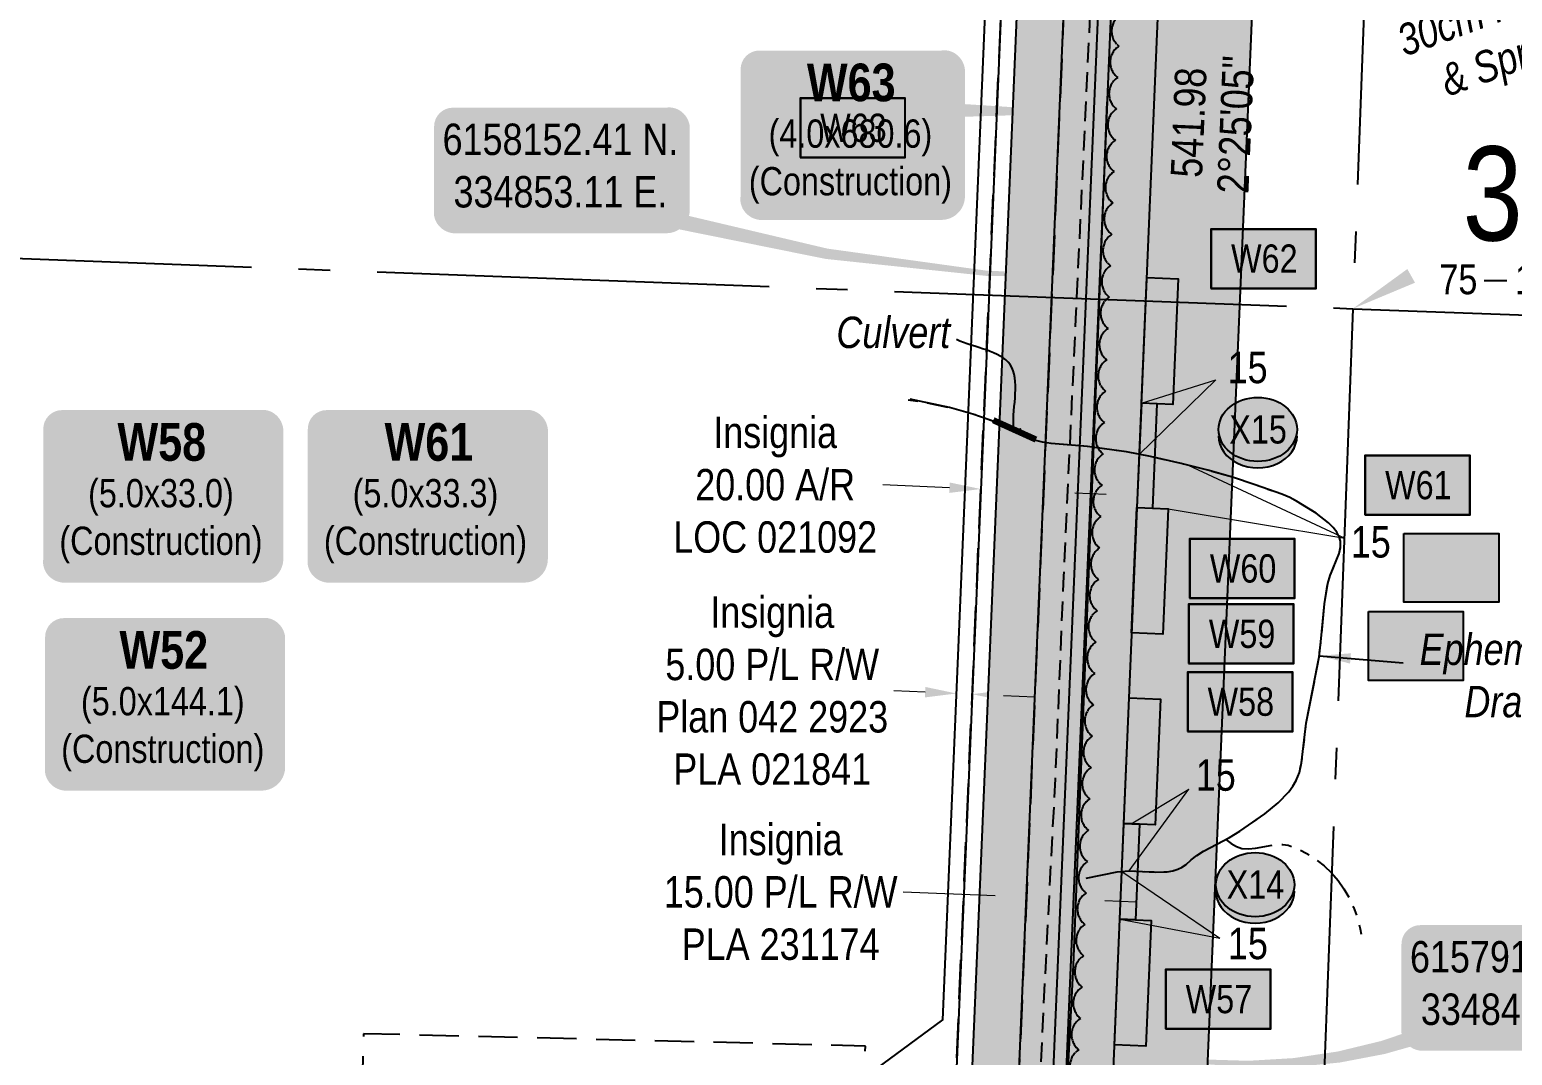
# Model space of a CAD drawing. Extents: x 333858 to 342713, y 6154085 to 6163590.
# Drawn here: x 334497.2 to 334969.7, y 6157907.3 to 6158234 of the extents above; entities that cross this region are included whole.
import ezdxf
from ezdxf.enums import TextEntityAlignment as Align

# ---------------------------------------------------------------- set-up
doc = ezdxf.new("R2010")
doc.units = 0
doc.header["$LTSCALE"] = 5
doc.header["$PDSIZE"] = 0.5
for name, pattern in [('0', [1, 1, 0]), ('foc-ACCESSROAD', [3.75, 2.5, -1.25]), ('foc-QUARTERLINE', [33, 25, -3, 2, -3]), ('foc-TOPO-ephemeral', [6.25, 3.125, -0.625, 0.625, -0.625, 0.625, -0.625]), ('UG_PIPE', [1.875, 1.25, -0.625])]:
    doc.linetypes.add(name, pattern=pattern)
doc.layers.get('Defpoints').update_dxf_attribs({"color": 9})
for name, color, linetype in [('10', 1, 'Continuous'), ('9', 3, 'Continuous'), ('AS-PIPE-UG', 44, 'UG_PIPE'), ('AS-UNDERLAY-H', 141, 'Continuous'), ('DETAIL-T', 7, 'Continuous'), ('F-AR', 190, 'foc-ACCESSROAD'), ('F-RW', 190, 'Continuous'), ('F-WS', 190, 'foc-ACCESSROAD'), ('Field_Culvert', 7, 'Continuous'), ('L-BD1', 253, 'Continuous'), ('L-QSEC', 8, 'foc-QUARTERLINE'), ('L-SECLBL', 7, 'Continuous'), ('P-BUFFER-H 30m', 51, 'Continuous'), ('P-CROSSINGS', 250, 'Continuous'), ('P-PROPOSED', 10, 'Continuous'), ('P-PROPOSED-H', 21, 'Continuous'), ('P-TEMP-BLOCKS', 250, 'Continuous'), ('P-TEMP-BLUE', 146, 'Continuous'), ('P-WORKAREA', 113, 'Continuous'), ('P-WORKAREA-H', 111, 'Continuous'), ('T-BUSH', 110, '0'), ('T-BUSH-T', 110, 'Continuous'), ('T-DRAW', 143, 'foc-TOPO-ephemeral'), ('T-WATER-T', 170, 'Continuous')]:
    doc.layers.add(name, color=color, linetype=linetype)
for name, color, linetype, lineweight in [('AS-GENERAL', 48, 'Continuous', 18), ('F-AR-T', 190, 'Continuous', 9), ('F-RW-T', 190, 'Continuous', 9), ('T-TEXT', 48, 'Continuous', 18), ('T-TIE-T', 201, 'Continuous', 18)]:
    doc.layers.add(name, color=color, linetype=linetype, lineweight=lineweight)
doc.layers.add('P-EXISTINGCUT', color=125, linetype='Continuous', plot=False)
doc.layers.add('P-TEMP-BLUE-H', color=7, linetype='Continuous', true_color=0x99e6ff)
doc.styles.add('80', font='ARIALN.TTF', dxfattribs={"height": 10})
doc.styles.add('80CG', font='ARIALN.TTF', dxfattribs={"height": 10})
doc.styles.add('80L', font='ARIALN.TTF', dxfattribs={"height": 10})
doc.styles.add('80LS', font='ARIALNI.TTF', dxfattribs={"height": 10})
doc.styles.add('BOLD', font='ARIALNB.TTF')
doc.styles.add('Crossing', font='ARIALN.TTF', dxfattribs={"height": 10})
doc.styles.add('foc-LtypeFont', font='ARIALN.TTF', dxfattribs={"height": 7.35})
doc.styles.add('SIMPLEX', font='ARIALN.TTF')
doc.linetypes.add('foc-TOPO-flowdirection-NOLINE', pattern='A,0,[">",foc-LtypeFont,S=0.3,R=0,X=0,Y=-0.945],-20,[">",foc-LtypeFont,S=0.3,R=0,X=0,Y=-0.945],0', length=20)
doc.dimstyles.new('Compass 5 000', dxfattribs={"dimscale": 5, "dimtxt": 9, "dimasz": 2, "dimexe": 0.2, "dimexo": 0.0625, "dimgap": 0.5, "dimtad": 0, "dimtih": 1, "dimtoh": 1, "dimzin": 0, "dimdsep": 46, "dimtxsty": '80CG', "dimcen": 0.1, "dimse1": 1, "dimse2": 1, "dimclrd": 256, "dimclrt": 256, "dimaunit": 1, "dimadec": 4, "dimazin": 0, "dimtfac": 0.06, "dimtofl": 0, "dimtmove": 0, "dimatfit": 1, "dimfxl": 0.2, "dimtolj": 1, "dimtzin": 0, "dimlwd": -1, "dimarcsym": 0})

# ---------------------------------------------------------------- blocks, each defined once
blk = doc.blocks.new('L-SECLBL')
at = {"layer": '9', "color": 7}
for p, q in [((-5.08, -27.83), (-12.29, -27.83)), ((20.7, -27.83), (13.5, -27.83))]:
    blk.add_line(p, q, dxfattribs=at)
at = {"layer": '10', "color": 2, "style": 'SIMPLEX'}
blk.add_attdef('SEC', text='', height=30, dxfattribs=at).set_placement((0, 0), align=Align.MIDDLE)
at = {"layer": '10', "color": 5, "style": '80L'}
blk.add_attdef('TWP', text='', height=9.5, dxfattribs=at).set_placement((-14.43, -27.37), align=Align.MIDDLE_RIGHT)
blk.add_attdef('RGE', text='', height=9.5, dxfattribs=at).set_placement((3.62, -27.37), align=Align.MIDDLE_CENTER)
blk.add_attdef('MER', text='', height=9.5, dxfattribs=at).set_placement((23.17, -27.37), align=Align.MIDDLE_LEFT)
blk = doc.blocks.new('*D462')
at = {"layer": 'Defpoints', "color": 0, "transparency": 16777216}
for p in [(334820.32, 6158086.84), (334798.81, 6158051.42), (334818.79, 6158050.57)]:
    blk.add_point(p, dxfattribs=at)
at = {"layer": 'F-AR-T', "transparency": 16777216}
for p, q in [((334790.35, 6158088.11), (334769.08, 6158089)), ((334830.31, 6158086.42), (334840.3, 6158086))]:
    blk.add_line(p, q, dxfattribs=at)
for points in [[(334790.42, 6158089.77), (334790.28, 6158086.44), (334800.34, 6158087.68)], [(334830.38, 6158088.08), (334830.24, 6158084.75), (334820.32, 6158086.84)]]:
    blk.add_solid(points, dxfattribs=at)
at = {"layer": 'F-AR-T', "transparency": 16777216, "insert": (334734.81, 6158089), "char_height": 10, "attachment_point": 5, "style": '80CG'}
blk.add_mtext('\\A1;Insignia\\P20.00 A/R\\PLOC 021092', dxfattribs=at)
blk = doc.blocks.new('*D463')
at = {"layer": 'Defpoints', "color": 0, "transparency": 16777216}
for p in [(334797.58, 6158022.34), (334790.98, 6157984.38), (334795.97, 6157984.16)]:
    blk.add_point(p, dxfattribs=at)
at = {"layer": 'F-RW-T', "transparency": 16777216}
for p, q in [((334782.6, 6158022.98), (334772.61, 6158023.4)), ((334807.57, 6158021.92), (334817.57, 6158021.5))]:
    blk.add_line(p, q, dxfattribs=at)
for points in [[(334782.67, 6158024.64), (334782.53, 6158021.31), (334792.59, 6158022.56)], [(334807.64, 6158023.59), (334807.5, 6158020.26), (334797.58, 6158022.34)]]:
    blk.add_solid(points, dxfattribs=at)
at = {"layer": 'F-RW-T', "transparency": 16777216, "insert": (334733.87, 6158023.4), "char_height": 10, "attachment_point": 5, "style": '80CG'}
blk.add_mtext('\\A1;Insignia\\P5.00 P/L R/W\\PPlan 042 2923\\PPLA 021841', dxfattribs=at)
blk = doc.blocks.new('*D491')
at = {"layer": 'Defpoints', "color": 0, "transparency": 16777216}
for p in [(334842.56, 6158258.07), (334825.85, 6158217.83), (334840.84, 6158217.2)]:
    blk.add_point(p, dxfattribs=at)
at = {"layer": 'F-RW-T', "transparency": 16777216}
for p, q in [((334817.59, 6158259.12), (334792.15, 6158260.2)), ((334852.55, 6158257.65), (334862.55, 6158257.22))]:
    blk.add_line(p, q, dxfattribs=at)
for points in [[(334817.66, 6158260.79), (334817.52, 6158257.46), (334827.58, 6158258.7)], [(334852.63, 6158259.31), (334852.48, 6158255.98), (334842.56, 6158258.07)]]:
    blk.add_solid(points, dxfattribs=at)
at = {"layer": 'F-RW-T', "transparency": 16777216, "insert": (334753.07, 6158260.2), "char_height": 10, "attachment_point": 5, "style": '80CG'}
blk.add_mtext('\\A1;Insignia\\P15.00 P/L R/W\\PPLA 231174', dxfattribs=at)
blk = doc.blocks.new('Temp_Area5')
at = {"true_color": 0x99e6ff}
h = blk.add_hatch(color=141, dxfattribs=at)
h.dxf.hatch_style = 1
h.paths.add_polyline_path([(-16.83, -9.44), (16.33, -9.44), (16.33, 9.05), (-16.83, 9.05)])
at = {"color": 250}
for points in [[(-17.03, -9.64), (16.53, -9.64), (16.53, 9.25), (-17.03, 9.25)], [(-16.93, -9.54), (16.43, -9.54), (16.43, 9.15), (-16.93, 9.15)]]:
    blk.add_lwpolyline(points, close=True, dxfattribs=at)
at = {"color": 250, "style": '80L'}
blk.add_attdef('TEMPORARY', text='', height=9, dxfattribs=at).set_placement((0, -0.15), align=Align.MIDDLE_CENTER)
blk = doc.blocks.new('*U494')
at = {"true_color": 0x99e6ff}
h = blk.add_hatch(color=141, dxfattribs=at)
edge = h.paths.add_edge_path()
edge.add_line((-31.5, -34.95), (31.5, -34.95))
edge.add_arc((31.5, -28.95), 6, 270, 360)
edge.add_line((37.5, -28.95), (37.5, 12.5))
edge.add_arc((31.5, 12.5), 6, 0, 90)
edge.add_line((31.5, 18.5), (-31.5, 18.5))
edge.add_arc((-31.5, 12.5), 6, 90, 180)
edge.add_line((-37.5, 12.5), (-37.5, -28.95))
edge.add_arc((-31.5, -28.95), 6, 180, 270)
at = {"color": 250, "flags": 128}
blk.add_lwpolyline([(-31.5, -34.95, 3, 3, 0), (31.5, -34.95, 3, 3, 0.414214), (37.5, -28.95, 3, 3, 0), (37.5, 12.5, 3, 0, 0.414214), (31.5, 18.5, 0, 0, 0), (-31.5, 18.5, 0, 0, 0.414214), (-37.5, 12.5, 0, 0, 0), (-37.5, -28.95, 0, 3, 0.414214)], format="xyseb", close=True, dxfattribs=at)
at = {"flags": 128}
blk.add_lwpolyline([(-24.24, -18.7, 0, 7.5, 0), (0, 0, 0, 0, 0)], format="xyseb", dxfattribs=at)
at = {"color": 250}
for tag, p, height, style in [('TEMP_AREA_W1_001', (-9.21, 2.24), 12, 'BOLD'), ('ENTER_TEXT_001', (-30.66, -12.47), 9, '80')]:
    blk.add_attdef(tag, p, '', height=height, dxfattribs=dict(at, style=style))
blk = doc.blocks.new('*U506')
h = blk.add_hatch(color=111)
edge = h.paths.add_edge_path()
edge.add_line((-29, -33.96), (29, -33.96))
edge.add_arc((29, -27.96), 6, 270, 360)
edge.add_line((35, -27.96), (35, 12.5))
edge.add_arc((29, 12.5), 6, 0, 90)
edge.add_line((29, 18.5), (-29, 18.5))
edge.add_arc((-29, 12.5), 6, 90, 180)
edge.add_line((-35, 12.5), (-35, -27.96))
edge.add_arc((-29, -27.96), 6, 180, 270)
at = {"color": 250, "flags": 128}
blk.add_lwpolyline([(-29, -33.96, 3, 3, 0), (29, -33.96, 3, 3, 0.414214), (35, -27.96, 3, 3, 0), (35, 12.5, 3, 0, 0.414214), (29, 18.5, 0, 0, 0), (-29, 18.5, 0, 0, 0.414214), (-35, 12.5, 0, 0, 0), (-35, -27.96, 0, 3, 0.414214)], format="xyseb", close=True, dxfattribs=at)
at = {"flags": 128}
blk.add_lwpolyline([(78.73, -1.28, 0, 7.5, 0), (0, 0, 0, 0, 0)], format="xyseb", dxfattribs=at)
at = {"color": 250}
for tag, p, height, style in [('TEMP_AREA_W1_001', (-9.21, 2.24), 12, 'BOLD'), ('ENTER_TEXT_001', (-30.66, -12.47), 9, '80')]:
    blk.add_attdef(tag, p, '', height=height, dxfattribs=dict(at, style=style))
blk = doc.blocks.new('*D539')
at = {"layer": 'Defpoints', "color": 0, "transparency": 16777216}
for p in [(334814.97, 6157960.18), (334829.95, 6157959.55), (334829.85, 6157957.02)]:
    blk.add_point(p, dxfattribs=at)
at = {"layer": 'F-RW-T', "transparency": 16777216}
for p, q in [((334804.87, 6157958.08), (334775.65, 6157959.31)), ((334839.84, 6157956.6), (334849.83, 6157956.18))]:
    blk.add_line(p, q, dxfattribs=at)
for points in [[(334804.94, 6157959.74), (334804.8, 6157956.41), (334814.86, 6157957.65)], [(334839.91, 6157958.26), (334839.77, 6157954.93), (334829.85, 6157957.02)]]:
    blk.add_solid(points, dxfattribs=at)
at = {"layer": 'F-RW-T', "transparency": 16777216, "insert": (334736.56, 6157959.31), "char_height": 10, "attachment_point": 5, "style": '80CG'}
blk.add_mtext('\\A1;Insignia\\P15.00 P/L R/W\\PPLA 231174', dxfattribs=at)
blk = doc.blocks.new('xing2')
h = blk.add_hatch(color=50)
h.dxf.hatch_style = 1
edge = h.paths.add_edge_path()
edge.add_ellipse((0, 0), major_axis=(-12.5, 0), ratio=0.816297, start_angle=0, end_angle=360)
h = blk.add_hatch(color=250)
h.dxf.hatch_style = 1
edge = h.paths.add_edge_path()
edge.add_ellipse((0, -2.05), major_axis=(-12.5, 0), ratio=0.816297, start_angle=0, end_angle=180)
edge.add_line((12.5, -2.05), (12.5, 0))
edge.add_ellipse((0, 0), major_axis=(-12.5, 0), ratio=0.816297, start_angle=0, end_angle=180, ccw=False)
edge.add_line((-12.5, 0), (-12.5, -2.05))
at = {"color": 250}
blk.add_ellipse((0, 0), major_axis=(-12.5, 0), ratio=0.816297, dxfattribs=at)
blk.add_ellipse((0, -2.05), major_axis=(-12.5, 0), ratio=0.816297, start_param=0, end_param=3.141593, dxfattribs=at)
at = {"color": 250, "style": 'Crossing'}
blk.add_attdef('CROSSING', text='', height=9, dxfattribs=at).set_placement((0.09, 0.02), align=Align.MIDDLE_CENTER)
at = {"color": 250, "style": 'Crossing', "flags": 1}
for tag, p in [('OWNER', (0.09, -12.49)), ('DESCRIPTION', (0.09, -25.77)), ('LOCATION', (0.09, -39.3)), ('DWG_REF', (0.09, -52.84))]:
    blk.add_attdef(tag, text='', height=9, dxfattribs=at).set_placement(p, align=Align.MIDDLE_CENTER)
blk = doc.blocks.new('*U664')
h = blk.add_hatch(color=254)
edge = h.paths.add_edge_path()
edge.add_line((-34, -20), (34, -20))
edge.add_arc((34, -14), 6, 270, 360)
edge.add_line((40, -14), (40, 12.5))
edge.add_arc((34, 12.5), 6, 0, 90)
edge.add_line((34, 18.5), (-34, 18.5))
edge.add_arc((-34, 12.5), 6, 90, 180)
edge.add_line((-40, 12.5), (-40, -14))
edge.add_arc((-34, -14), 6, 180, 270)
at = {"color": 1, "flags": 128}
blk.add_lwpolyline([(-34, -20, 3, 3, 0), (34, -20, 3, 3, 0.414214), (40, -14, 3, 3, 0), (40, 12.5, 3, 0, 0.414214), (34, 18.5, 0, 0, 0), (-34, 18.5, 0, 0, 0.414214), (-40, 12.5, 0, 0, 0), (-40, -14, 0, 3, 0.414214)], format="xyseb", close=True, dxfattribs=at)
blk.add_lwpolyline([(-27.2, -12.12, 0, 10, 0), (0, 0, 5, 5, 0)], format="xyseb", dxfattribs=at)
at = {"color": 1, "style": '80'}
blk.add_attdef('ENTER_TEXT_001', (-35.99, -5), '', height=10, dxfattribs=at)

msp = doc.modelspace()

# ---------------------------------------------------------------- hatches: boundary and pattern name
at = {"layer": 'AS-UNDERLAY-H'}
h = msp.add_hatch(color=256, dxfattribs=at)
h.dxf.hatch_style = 1
h.paths.add_polyline_path([(334935.18, 6158073.553), (334965.416, 6158073.553), (334965.416, 6158051.629), (334935.18, 6158051.629)])
h = msp.add_hatch(color=256, dxfattribs=at)
h.dxf.hatch_style = 1
h.paths.add_polyline_path([(334923.842, 6158048.625), (334954.079, 6158048.625), (334954.079, 6158026.701), (334923.842, 6158026.701)])
at = {"layer": 'P-BUFFER-H 30m'}
h = msp.add_hatch(color=256, dxfattribs=at)
h.dxf.hatch_style = 1
edge = h.paths.add_edge_path()
edge.add_line((336291.873, 6156152.182), (336306.68, 6156157.701))
edge.add_line((336306.68, 6156157.701), (336312.94, 6156154.84))
edge.add_line((336312.94, 6156154.84), (336246.035, 6156006.766))
edge.add_arc((336273.369, 6155994.416), 29.994, 155.685, 245.685)
edge.add_line((336261.018, 6155967.083), (336288.352, 6155954.733))
edge.add_arc((336300.702, 6155982.066), 29.994, 245.685, 335.685)
edge.add_line((336328.036, 6155969.716), (336413.465, 6156158.79))
edge.add_arc((336386.132, 6156171.14), 29.994, 335.685, 425.6898)
edge.add_line((336398.48, 6156198.474), (336345.071, 6156222.601))
edge.add_line((336345.071, 6156222.601), (336320.894, 6156233.648))
edge.add_arc((336308.428, 6156206.367), 29.994, 65.4422, 110.4422)
edge.add_line((336297.953, 6156234.472), (336283.147, 6156228.954))
edge.add_line((336283.147, 6156228.954), (336214.406, 6156260.367))
edge.add_line((336214.406, 6156260.367), (335872.986, 6156443.947))
edge.add_line((335872.986, 6156443.947), (335776.973, 6156503.67))
edge.add_line((335776.973, 6156503.67), (335780.014, 6156582.024))
edge.add_arc((335750.042, 6156583.187), 29.994, 357.77797, 447.77523)
edge.add_line((335751.206, 6156613.158), (335235.017, 6156633.212))
edge.add_line((335235.017, 6156633.212), (334978.169, 6156712.11))
edge.add_line((334978.169, 6156712.11), (334981.407, 6157411.067))
edge.add_arc((334951.413, 6157411.206), 29.994, 359.73464, 426.86087)
edge.add_line((334963.199, 6157438.787), (334837.024, 6157492.708))
edge.add_line((334837.024, 6157492.708), (334842.768, 6157615.147))
edge.add_arc((334812.807, 6157616.553), 29.994, 357.31424, 357.50229)
edge.add_line((334842.772, 6157615.246), (334849.787, 6157776.056))
edge.add_line((334849.787, 6157776.056), (334861.509, 6157786.8))
edge.add_arc((334841.243, 6157808.912), 29.994, 312.5064, 357.5064)
edge.add_line((334871.208, 6157807.607), (334872.43, 6157835.67))
edge.add_arc((334842.465, 6157836.975), 29.994, 357.5064, 363.03)
edge.add_line((334872.417, 6157838.561), (334871.004, 6157865.26))
edge.add_line((334871.004, 6157865.26), (334892.497, 6158374.126))
edge.add_line((334892.497, 6158374.126), (334966.567, 6158368.178))
edge.add_line((334966.567, 6158368.178), (334995.163, 6158353.524))
edge.add_arc((335008.841, 6158380.218), 29.994, 242.86835, 332.86835)
edge.add_line((335035.535, 6158366.54), (335070.643, 6158435.053))
edge.add_arc((335043.949, 6158448.732), 29.994, 332.86835, 422.86835)
edge.add_line((335057.628, 6158475.425), (334967.552, 6158521.582))
edge.add_line((334967.552, 6158521.582), (334960.608, 6158597.583))
edge.add_arc((334930.738, 6158594.854), 29.994, 5.2202, 27.20658)
edge.add_line((334957.414, 6158608.568), (334918.783, 6158683.715))
edge.add_arc((334892.107, 6158670.001), 29.994, 27.20658, 40.9694)
edge.add_line((334914.755, 6158689.667), (334637.352, 6159009.127))
edge.add_line((334637.352, 6159009.127), (334579.079, 6159083.75))
edge.add_line((334579.079, 6159083.75), (334522.094, 6159160.439))
edge.add_line((334522.094, 6159160.439), (334509.043, 6159563.312))
edge.add_arc((334479.065, 6159562.341), 29.994, 1.85535, 14.52271)
edge.add_line((334508.101, 6159569.862), (334488.344, 6159646.132))
edge.add_arc((334459.308, 6159638.61), 29.994, 14.52271, 38.40527)
edge.add_line((334482.813, 6159657.243), (334389.867, 6159774.489))
edge.add_line((334389.867, 6159774.489), (334394.935, 6159818.349))
edge.add_arc((334365.139, 6159821.791), 29.994, 353.4089, 398.40799)
edge.add_line((334388.643, 6159840.426), (334335.707, 6159907.195))
edge.add_arc((334312.203, 6159888.561), 29.994, 38.40799, 128.40799)
edge.add_line((334293.569, 6159912.065), (334281.817, 6159902.748))
edge.add_arc((334300.452, 6159879.244), 29.994, 128.40799, 218.40799)
edge.add_line((334276.948, 6159860.61), (334318.307, 6159808.443))
edge.add_line((334318.307, 6159808.443), (334313.239, 6159764.585))
edge.add_arc((334343.035, 6159761.142), 29.994, 173.4089, 218.40527)
edge.add_line((334319.53, 6159742.509), (334418.141, 6159618.117))
edge.add_line((334418.141, 6159618.117), (334434.259, 6159555.893))
edge.add_line((334434.259, 6159555.893), (334447.604, 6159143.939))
edge.add_arc((334477.582, 6159144.91), 29.994, 181.85535, 216.61423)
edge.add_line((334453.507, 6159127.021), (334519.212, 6159038.595))
edge.add_arc((334543.287, 6159056.484), 29.994, 216.61423, 217.9861)
edge.add_line((334519.647, 6159038.023), (334578.972, 6158962.053))
edge.add_arc((334602.612, 6158980.513), 29.994, 217.9861, 220.96708)
edge.add_line((334579.964, 6158960.848), (334854.609, 6158644.539))
edge.add_line((334854.609, 6158644.539), (334886.729, 6158582.057))
edge.add_line((334886.729, 6158582.057), (334894.441, 6158497.653))
edge.add_arc((334924.31, 6158500.382), 29.994, 185.2202, 213.93434)
edge.add_line((334899.425, 6158483.638), (334906.814, 6158472.655))
edge.add_arc((334931.7, 6158489.399), 29.994, 213.93434, 242.86835)
edge.add_line((334918.021, 6158462.706), (334953.667, 6158444.44))
edge.add_line((334953.667, 6158444.44), (334851.919, 6158452.611))
edge.add_arc((334849.518, 6158422.713), 29.994, 85.40904, 177.5814)
edge.add_line((334819.55, 6158423.979), (334795.995, 6157866.286))
edge.add_arc((334825.962, 6157865.02), 29.994, 177.5814, 183.03)
edge.add_line((334796.01, 6157863.435), (334797.422, 6157836.764))
edge.add_line((334797.422, 6157836.764), (334796.797, 6157822.424))
edge.add_line((334796.797, 6157822.424), (334790.302, 6157816.471))
edge.add_arc((334810.568, 6157794.359), 29.994, 132.5064, 177.49817)
edge.add_line((334780.602, 6157795.669), (334772.855, 6157618.363))
edge.add_line((334772.855, 6157618.363), (334766.517, 6157483.238))
edge.add_arc((334796.478, 6157481.833), 29.994, 177.31424, 212.07805)
edge.add_line((334771.063, 6157465.903), (334784.149, 6157445.025))
edge.add_arc((334809.564, 6157460.954), 29.994, 212.07805, 246.84186)
edge.add_line((334797.768, 6157433.377), (334832.647, 6157418.458))
edge.add_line((334832.647, 6157418.458), (334906.309, 6157386.987))
edge.add_line((334906.309, 6157386.987), (334903.03, 6156679.051))
edge.add_arc((334933.024, 6156678.912), 29.994, 179.73464, 252.92405)
edge.add_line((334924.217, 6156650.24), (335218.603, 6156559.81))
edge.add_arc((335227.411, 6156588.482), 29.994, 252.92405, 267.77523)
edge.add_line((335226.246, 6156558.511), (335703.34, 6156539.976))
edge.add_line((335703.34, 6156539.976), (335701.031, 6156480.444))
edge.add_arc((335731.002, 6156479.281), 29.994, 177.77797, 238.11546)
edge.add_line((335715.159, 6156453.813), (335834.548, 6156379.545))
edge.add_arc((335850.391, 6156405.013), 29.994, 238.11546, 241.73337)
edge.add_line((335836.187, 6156378.596), (336180.178, 6156193.634))
edge.add_arc((336194.383, 6156220.051), 29.994, 241.73337, 245.44053)
edge.add_line((336181.916, 6156192.77), (336250.709, 6156161.333))
edge.add_line((336250.709, 6156161.333), (336268.931, 6156153.006))
edge.add_arc((336281.397, 6156180.287), 29.994, 245.44053, 290.4422)
at = {"layer": 'P-PROPOSED-H'}
h = msp.add_hatch(color=256, dxfattribs=at)
h.dxf.hatch_style = 1
h.paths.add_polyline_path([(336281.397, 6156180.287), (336307.845, 6156190.145), (336326.46, 6156181.639), (336352.622, 6156169.821), (336273.369, 6155994.416), (336300.702, 6155982.066), (336386.132, 6156171.14), (336332.664, 6156195.293), (336308.428, 6156206.367), (336281.981, 6156196.509), (336201.056, 6156233.49), (335857.948, 6156417.978), (335746.326, 6156487.411), (335750.042, 6156583.187), (335229.946, 6156603.392), (334948.073, 6156689.978), (334951.413, 6157411.206), (334816.374, 6157468.914), (334806.612, 6157484.49), (334812.807, 6157616.553), (334820.363, 6157789.774), (334841.243, 6157808.912), (334842.465, 6157836.975), (334840.976, 6157865.1), (334863.844, 6158406.517), (334974.925, 6158397.597), (335008.841, 6158380.218), (335043.949, 6158448.732), (334941.983, 6158500.982), (334938.896, 6158505.569), (334930.738, 6158594.854), (334892.107, 6158670.001), (334614.192, 6158990.051), (334555.218, 6159065.573), (334492.419, 6159150.085), (334479.065, 6159562.341), (334459.308, 6159638.61), (334358.646, 6159765.591), (334365.139, 6159821.791), (334312.203, 6159888.561), (334300.452, 6159879.244), (334349.528, 6159817.342), (334343.035, 6159761.142), (334445.586, 6159631.779), (334464.13, 6159560.192), (334477.582, 6159144.91), (334543.287, 6159056.484), (334602.612, 6158980.513), (334879.63, 6158661.471), (334916.069, 6158590.589), (334924.31, 6158500.382), (334931.7, 6158489.399), (335023.763, 6158442.224), (335002.334, 6158400.404), (334979.105, 6158412.307), (334849.518, 6158422.713), (334825.962, 6157865.02), (334827.45, 6157836.905), (334826.222, 6157808.707), (334810.568, 6157794.359), (334802.819, 6157617.006), (334796.478, 6157481.833), (334809.564, 6157460.954), (334844.443, 6157446.035), (334936.395, 6157406.75), (334933.024, 6156678.912), (335227.411, 6156588.482), (335734.475, 6156568.783), (335731.002, 6156479.281), (335850.391, 6156405.013), (336194.383, 6156220.051), (336263.176, 6156188.614)])
at = {"layer": 'P-TEMP-BLUE-H'}
h = msp.add_hatch(color=256, dxfattribs=at)
h.dxf.hatch_style = 1
h.paths.add_polyline_path([(334851.534, 6158115.061), (334853.221, 6158155.018), (334863.211, 6158154.596), (334861.523, 6158114.639)])
h = msp.add_hatch(color=256, dxfattribs=at)
h.dxf.hatch_style = 1
h.paths.add_polyline_path([(334856.528, 6158114.85), (334851.534, 6158115.061), (334850.089, 6158081.799), (334855.123, 6158081.587)])
h = msp.add_hatch(color=256, dxfattribs=at)
h.dxf.hatch_style = 1
h.paths.add_polyline_path([(334848.401, 6158041.843), (334850.089, 6158081.799), (334860.078, 6158081.377), (334858.39, 6158041.421)])
h = msp.add_hatch(color=256, dxfattribs=at)
h.dxf.hatch_style = 1
h.paths.add_polyline_path([(334845.879, 6157981.173), (334847.566, 6158021.129), (334857.555, 6158020.707), (334855.868, 6157980.751)])
h = msp.add_hatch(color=256, dxfattribs=at)
h.dxf.hatch_style = 1
h.paths.add_polyline_path([(334845.879, 6157981.173), (334850.873, 6157980.962), (334849.583, 6157950.414), (334844.588, 6157950.625)])
h = msp.add_hatch(color=256, dxfattribs=at)
h.dxf.hatch_style = 1
h.paths.add_polyline_path([(334842.901, 6157910.668), (334844.588, 6157950.625), (334854.577, 6157950.203), (334852.89, 6157910.246)])
at = {"layer": 'P-WORKAREA-H'}
h = msp.add_hatch(color=256, dxfattribs=at)
h.dxf.hatch_style = 1
h.paths.add_polyline_path([(334953.068, 6158414.398), (334849.518, 6158422.713), (334825.962, 6157865.02), (334826.54, 6157854.097), (334822.53, 6157854.196), (334821.958, 6157864.999), (334845.697, 6158427.032), (334955.043, 6158418.251)])

# ---------------------------------------------------------------- linework, layer by layer
at = {"layer": 'AS-GENERAL', "const_width": 2, "flags": 128}
msp.add_lwpolyline([(334804.308, 6158109.602), (334817.922, 6158103.433)], dxfattribs=at)
at = {"layer": 'AS-PIPE-UG', "flags": 128}
msp.add_lwpolyline([(334870.352, 6158427.056), (334862.011, 6158427.58), (334856.529, 6158427.992), (334850.117, 6158428.54), (334845.165, 6158428.525), (334842.782, 6158425.8), (334842.718, 6158418.823), (334842.432, 6158409.027), (334841.184, 6158368.578), (334838.633, 6158312.791), (334834.738, 6158231.108), (334830.648, 6158144.079), (334826.695, 6158059.951), (334824.027, 6157995.352), (334820.902, 6157935.238), (334818.257, 6157879.087), (334818.058, 6157871.553), (334816.826, 6157866.566), (334813.552, 6157865.699), (334810.016, 6157865.917), (334792.817, 6157866.127)], dxfattribs=at)
at = {"layer": 'AS-UNDERLAY-H'}
for points in [[(334935.18, 6158073.553), (334965.416, 6158073.553), (334965.416, 6158051.629), (334935.18, 6158051.629)], [(334923.842, 6158048.625), (334954.079, 6158048.625), (334954.079, 6158026.701), (334923.842, 6158026.701)]]:
    msp.add_lwpolyline(points, close=True, dxfattribs=at)
at = {"layer": 'DETAIL-T', "flags": 128}
for points in [[(334853.221, 6158155.018, 0, 5, -0.07062), (334701.132, 6158173.567, 0, 0, 0)], [(334842.901, 6157910.668, 0, 5, 0.1569303), (334942.307, 6157914.09, 0, 0, 0)]]:
    msp.add_lwpolyline(points, format="xyseb", dxfattribs=at)
at = {"layer": 'F-AR', "flags": 128}
msp.add_lwpolyline([(334762.287, 6157860.677), (334790.725, 6157859.978), (334816.09, 6158460.503), (334897.865, 6158453.936), (334944.288, 6158430.148), (334835.191, 6158438.909), (334809.874, 6157839.505), (334761.773, 6157840.688)], close=True, dxfattribs=at)
at = {"layer": 'F-RW'}
msp.add_lwpolyline([(334826.277, 6158519.395), (334826.1, 6158459.699), (334816.09, 6158460.503), (334792.553, 6157903.268), (334704.468, 6157838.284), (334695.565, 6157850.353), (334788.2, 6157918.66), (334811.107, 6158460.997), (334811.272, 6158516.937)], close=True, dxfattribs=at)
at = {"layer": 'F-RW', "flags": 128}
msp.add_lwpolyline([(334979.064, 6158465.129), (334953.068, 6158414.398), (334849.518, 6158422.713), (334825.962, 6157865.02), (334827.45, 6157836.905), (334826.222, 6157808.707), (334801.235, 6157809.32), (334681.724, 6157812.251), (334682.092, 6157827.243), (334801.602, 6157824.313), (334811.88, 6157824.06), (334812.436, 6157836.835), (334810.948, 6157864.94), (334835.191, 6158438.909), (334944.288, 6158430.148), (334965.717, 6158471.968)], dxfattribs=at)
at = {"layer": 'F-WS', "flags": 128}
msp.add_lwpolyline([(334787.546, 6157840.054), (334761.773, 6157840.688), (334763.56, 6157910.27), (334603.64, 6157914.19), (334599.84, 6157759.27), (334783.84, 6157754.75)], close=True, dxfattribs=at)
at = {"layer": 'Field_Culvert'}
msp.add_point((334812.898, 6158106.709), dxfattribs=at)
at = {"layer": 'L-QSEC'}
for p, q in [((334949.767, 6158969.145), (334918.888, 6158145.123)), ((334918.888, 6158145.123), (334888.763, 6157341.201))]:
    msp.add_line(p, q, dxfattribs=at)
at = {"layer": 'L-QSEC', "flags": 128}
for points in [[(334113.298, 6158175.533), (334918.888, 6158145.123)], [(334918.888, 6158145.123), (335724.464, 6158114.713)]]:
    msp.add_lwpolyline(points, dxfattribs=at)
at = {"layer": 'L-SECLBL', "flags": 128}
msp.add_lwpolyline([(334918.888, 6158145.123, 0, 4.999, 0), (334937.478, 6158155.583, 0, 0, 0)], format="xyseb", dxfattribs=at)
at = {"layer": 'P-BUFFER-H 30m', "flags": 128}
for points in [[(334819.55, 6158423.979), (334795.995, 6157866.286, 0.0237785), (334796.01, 6157863.435), (334797.422, 6157836.764), (334796.797, 6157822.424), (334790.302, 6157816.471, 0.198875), (334780.602, 6157795.669), (334772.855, 6157618.363), (334766.517, 6157483.238, 0.1528599), (334771.063, 6157465.903), (334784.149, 6157445.025, 0.1528599), (334797.768, 6157433.377), (334832.647, 6157418.458), (334906.309, 6157386.987), (334903.03, 6156679.051, 0.3306671)], [(334978.169, 6156712.11), (334981.407, 6157411.067, 0.3015666), (334963.199, 6157438.787), (334837.024, 6157492.708), (334842.768, 6157615.147, 0.0008205), (334842.772, 6157615.246), (334849.787, 6157776.056), (334861.509, 6157786.8, 0.1989124), (334871.208, 6157807.607), (334872.43, 6157835.67, 0.0241059), (334872.417, 6157838.561), (334871.004, 6157865.26), (334892.497, 6158374.126)]]:
    msp.add_lwpolyline(points, format="xyb", dxfattribs=at)
at = {"layer": 'P-EXISTINGCUT', "flags": 128}
msp.add_lwpolyline([(334818.88, 6157801.977), (334832.185, 6157797.254), (334841.654, 6157818.37), (334842.465, 6157836.975), (334840.976, 6157865.1), (334841.59, 6157879.634), (334826.968, 6157880.501), (334829.887, 6157935.989), (334834.771, 6158060.67), (334840.577, 6158211.036), (334825.962, 6157865.02), (334827.45, 6157836.905), (334826.222, 6157808.707)], close=True, dxfattribs=at)
at = {"layer": 'P-PROPOSED', "flags": 128}
for points in [[(334464.13, 6159560.192), (334477.582, 6159144.91), (334543.287, 6159056.484), (334602.612, 6158980.513), (334879.63, 6158661.471), (334916.069, 6158590.589), (334924.31, 6158500.382), (334931.7, 6158489.399), (335023.763, 6158442.224), (335002.334, 6158400.404), (334979.105, 6158412.307), (334849.518, 6158422.713), (334825.962, 6157865.02), (334827.45, 6157836.905), (334826.222, 6157808.707), (334810.568, 6157794.359), (334802.819, 6157617.006), (334796.478, 6157481.833), (334809.564, 6157460.954), (334844.443, 6157446.035), (334936.395, 6157406.75), (334933.024, 6156678.912)], [(334948.073, 6156689.978), (334951.413, 6157411.206), (334816.374, 6157468.914), (334806.612, 6157484.49), (334812.807, 6157616.553), (334820.363, 6157789.774), (334841.243, 6157808.912), (334842.465, 6157836.975), (334840.976, 6157865.1), (334863.844, 6158406.517), (334974.925, 6158397.597), (335008.841, 6158380.218), (335043.949, 6158448.732), (334941.983, 6158500.982), (334938.896, 6158505.569), (334930.738, 6158594.854), (334892.107, 6158670.001), (334614.192, 6158990.051), (334555.218, 6159065.573), (334492.419, 6159150.085), (334479.065, 6159562.341)]]:
    msp.add_lwpolyline(points, dxfattribs=at)
at = {"layer": 'P-TEMP-BLUE', "flags": 128}
for points in [[(334851.534, 6158115.061), (334853.221, 6158155.018), (334863.211, 6158154.596), (334861.523, 6158114.639)], [(334856.528, 6158114.85), (334851.534, 6158115.061), (334850.089, 6158081.799), (334855.123, 6158081.587)], [(334848.401, 6158041.843), (334850.089, 6158081.799), (334860.078, 6158081.377), (334858.39, 6158041.421)], [(334845.879, 6157981.173), (334847.566, 6158021.129), (334857.555, 6158020.707), (334855.868, 6157980.751)], [(334845.879, 6157981.173), (334850.873, 6157980.962), (334849.583, 6157950.414), (334844.588, 6157950.625)], [(334842.901, 6157910.668), (334844.588, 6157950.625), (334854.577, 6157950.203), (334852.89, 6157910.246)]]:
    msp.add_lwpolyline(points, close=True, dxfattribs=at)
at = {"layer": 'P-WORKAREA', "flags": 128}
msp.add_lwpolyline([(334953.068, 6158414.398), (334849.518, 6158422.713), (334825.962, 6157865.02), (334826.54, 6157854.097), (334822.53, 6157854.196), (334821.958, 6157864.999), (334845.697, 6158427.032), (334955.043, 6158418.251)], close=True, dxfattribs=at)
at = {"layer": 'T-BUSH', "flags": 128}
msp.add_lwpolyline([(335093.852, 6158355.341, 0.5205671), (335084.875, 6158359.742, 0.5205671), (335075.898, 6158364.144, 0.5205671), (335066.921, 6158368.546, 0.5205671), (335057.944, 6158372.947, 0.5205671), (335048.967, 6158377.349, 0.5205671), (335039.99, 6158381.75, 0.5205671), (335031.013, 6158386.152, 0.5205671), (335022.036, 6158390.553, 0.5205671), (335016.602, 6158383.714, 0.5205671), (335011.772, 6158374.96, 0.5205671), (335006.942, 6158366.206, 0.5205671), (334999.943, 6158361.691, 0.5205671), (334991.205, 6158366.55, 0.5205671), (334982.467, 6158371.409, 0.5205671), (334973.73, 6158376.268, 0.5205671), (334964.992, 6158381.128, 0.5205671), (334956.254, 6158385.987, 0.5205671), (334947.516, 6158390.846, 0.5205671), (334942.258, 6158384.162, 0.5205671), (334937.662, 6158375.283, 0.5205671), (334933.065, 6158366.404, 0.5205671), (334928.469, 6158357.525, 0.5205671), (334923.872, 6158348.647, 0.5205671), (334916.636, 6158346.799, 0.5205671), (334909.486, 6158353.787, 0.5205671), (334910.758, 6158362.665, 0.5205671), (334915.269, 6158371.588, 0.5205671), (334919.779, 6158380.511, 0.5205671), (334924.29, 6158389.433, 0.5205671), (334928.8, 6158398.356, 0.5205671), (334929.85, 6158405.572, 0.5205671), (334920.025, 6158407.422, 0.5205671), (334910.199, 6158409.273, 0.5205671), (334900.374, 6158411.124, 0.5205671), (334890.549, 6158412.974, 0.5205671), (334880.724, 6158414.825, 0.5205671), (334870.898, 6158416.676, 0.5205671), (334861.705, 6158414.329, 0.5205671), (334854.558, 6158408.122, 0.5205671), (334852.402, 6158398.522, 0.5205671), (334852.056, 6158388.53, 0.5205671), (334851.711, 6158378.538, 0.5205671), (334851.365, 6158368.545, 0.5205671), (334850.879, 6158358.559, 0.5205671), (334850.377, 6158348.574, 0.5205671), (334849.875, 6158338.589, 0.5205671), (334849.373, 6158328.603, 0.5205671), (334848.871, 6158318.618, 0.5205671), (334848.369, 6158308.632, 0.5205671), (334847.867, 6158298.647, 0.5205671), (334847.365, 6158288.661, 0.5205671), (334846.863, 6158278.676, 0.5205671), (334846.361, 6158268.691, 0.5205671), (334845.859, 6158258.705, 0.5205671), (334845.357, 6158248.72, 0.5205671), (334844.855, 6158238.734, 0.5205671), (334844.367, 6158228.748, 0.5205671), (334843.982, 6158218.758, 0.5205671), (334843.596, 6158208.767, 0.5205671), (334843.21, 6158198.777, 0.5205671), (334842.824, 6158188.786, 0.5205671), (334842.439, 6158178.795, 0.5205671), (334842.053, 6158168.805, 0.5205671), (334841.667, 6158158.814, 0.5205671), (334841.281, 6158148.824, 0.5205671), (334840.896, 6158138.833, 0.5205671), (334840.51, 6158128.842, 0.5205671), (334840.124, 6158118.852, 0.5205671), (334839.738, 6158108.861, 0.5205671), (334839.352, 6158098.871, 0.5205671), (334838.967, 6158088.88, 0.5205671), (334838.581, 6158078.89, 0.5205671), (334838.195, 6158068.899, 0.5205671), (334837.809, 6158058.908, 0.5205671), (334837.417, 6158048.918, 0.5205671), (334837.026, 6158038.928, 0.5205671), (334836.635, 6158028.937, 0.5205671), (334836.243, 6158018.947, 0.5205671), (334835.852, 6158008.957, 0.5205671), (334835.461, 6157998.966, 0.5205671), (334835.069, 6157988.976, 0.5205671), (334834.678, 6157978.985, 0.5205671), (334834.287, 6157968.995, 0.5205671), (334833.895, 6157959.005, 0.5205671), (334833.504, 6157949.014, 0.5205671), (334833.113, 6157939.024, 0.5205671), (334832.635, 6157929.038, 0.5205671), (334832.11, 6157919.053, 0.5205671), (334831.585, 6157909.069, 0.5205671), (334831.059, 6157899.085, 0.5205671), (334830.534, 6157889.101, 0.5205671), (334834.02, 6157882.703, 0.5205671), (334844.001, 6157882.11, 0.5205671), (334853.981, 6157881.518, 0.5205671), (334863.23, 6157879.314, 0.5205671), (334862.747, 6157869.38, 0.5205671), (334861.906, 6157859.418, 0.5205671), (334861.065, 6157849.455, 0.5205671), (334860.224, 6157839.492, 0.5205671), (334859.383, 6157829.53, 0.5205671), (334858.126, 6157819.679, 0.5205671), (334848.542, 6157818.725, 0.5205671), (334842.614, 6157812.572, 0.5205671), (334838.523, 6157803.449, 0.5205671), (334834.153, 6157794.509, 0.5205671), (334824.727, 6157796.345, 0.5205671), (334815.305, 6157799.689, 0.5205671), (334807.763, 6157799.994, 0.5205671), (334806.55, 6157790.07, 0.5205671), (334805.336, 6157780.146, 0.5205671), (334804.122, 6157770.222, 0.5205671), (334802.909, 6157760.298, 0.5205671), (334802.146, 6157750.334, 0.5205671), (334801.619, 6157740.35, 0.5205671), (334801.093, 6157730.366, 0.5205671), (334800.566, 6157720.382, 0.5205671), (334800.04, 6157710.398, 0.5205671), (334799.513, 6157700.414, 0.5205671), (334798.987, 6157690.43, 0.5205671), (334798.46, 6157680.445, 0.5205671), (334797.934, 6157670.461, 0.5205671), (334797.371, 6157660.479, 0.5205671), (334796.76, 6157650.5, 0.5205671), (334796.15, 6157640.52, 0.5205671), (334795.539, 6157630.541, 0.5205671), (334794.928, 6157620.562, 0.5205671), (334790.454, 6157612.288, 0.5205671), (334783.131, 6157605.482, 0.5205671), (334775.808, 6157598.675, 0.5205671), (334768.485, 6157591.868, 0.5205671), (334760.16, 6157584.13, 0.5205671)], format="xyb", dxfattribs=at)
at = {"layer": 'T-DRAW', "flags": 128}
for points in [[(334833.902, 6157963.696), (334843.771, 6157965.78), (334847.665, 6157966.083), (334856.158, 6157965.685), (334859.671, 6157965.798), (334861.492, 6157966.092), (334863.104, 6157966.57), (334864.539, 6157967.241), (334865.812, 6157968.114), (334867.413, 6157969.567), (334869.187, 6157970.952), (334871.289, 6157972.303), (334879.582, 6157976.65), (334882.858, 6157978.678), (334890.803, 6157984.228), (334895.097, 6157987.677), (334898.515, 6157991.236), (334899.808, 6157993.015), (334900.839, 6157994.818), (334901.845, 6157997.371), (334902.566, 6158000.443), (334904.053, 6158013.083), (334908.132, 6158034.21), (334908.728, 6158038.971), (334909.814, 6158051.107), (334910.909, 6158057.609), (334911.69, 6158060.089), (334914.56, 6158067.188), (334915.001, 6158069.279), (334914.953, 6158071.043), (334914.521, 6158072.492), (334913.74, 6158073.954), (334912.608, 6158075.433), (334911.119, 6158076.938), (334907.159, 6158079.982), (334900.949, 6158083.784), (334898.774, 6158084.934), (334896.235, 6158086.034), (334887.773, 6158089.006), (334880.541, 6158091.419), (334872.722, 6158093.679), (334864.169, 6158095.831), (334854.395, 6158097.999), (334846.752, 6158099.504), (334834.348, 6158101.263), (334822.776, 6158102.205), (334819.959, 6158102.638), (334817.495, 6158103.243), (334814.083, 6158104.565), (334807.768, 6158107.768), (334805.139, 6158108.938), (334797.759, 6158111.558), (334790.406, 6158113.621), (334783.194, 6158115.147), (334776.978, 6158116.023), (334777.847, 6158116.267)], [(334878.411, 6157976.055), (334880.068, 6157974.82), (334881.79, 6157973.816), (334883.541, 6157973.222), (334885.613, 6157973.062), (334887.904, 6157973.284), (334894.557, 6157974.442), (334896.538, 6157974.478), (334898.23, 6157974.195), (334901.066, 6157973.179), (334904.01, 6157971.708), (334906.973, 6157969.826), (334909.796, 6157967.634), (334912.118, 6157965.439), (334914.209, 6157963.024), (334916.069, 6157960.388), (334917.699, 6157957.531), (334919.098, 6157954.454), (334920.267, 6157951.156), (334921.205, 6157947.637), (334921.912, 6157943.898)]]:
    msp.add_lwpolyline(points, dxfattribs=at)
at = {"layer": 'T-DRAW', "linetype": 'foc-TOPO-flowdirection-NOLINE', "flags": 128}
msp.add_lwpolyline([(334833.902, 6157963.696), (334843.771, 6157965.78), (334847.665, 6157966.083), (334856.158, 6157965.685), (334859.671, 6157965.798), (334861.492, 6157966.092), (334863.104, 6157966.57), (334864.539, 6157967.241), (334865.812, 6157968.114), (334867.413, 6157969.567), (334869.187, 6157970.952), (334871.289, 6157972.303), (334879.582, 6157976.65), (334882.858, 6157978.678), (334890.803, 6157984.228), (334895.097, 6157987.677), (334898.515, 6157991.236), (334899.808, 6157993.015), (334900.839, 6157994.818), (334901.845, 6157997.371), (334902.566, 6158000.443), (334904.053, 6158013.083), (334908.132, 6158034.21), (334908.728, 6158038.971), (334909.814, 6158051.107), (334910.909, 6158057.609), (334911.69, 6158060.089), (334914.56, 6158067.188), (334915.001, 6158069.279), (334914.953, 6158071.043), (334914.521, 6158072.492), (334913.74, 6158073.954), (334912.608, 6158075.433), (334911.119, 6158076.938), (334907.159, 6158079.982), (334900.949, 6158083.784), (334898.774, 6158084.934), (334896.235, 6158086.034), (334887.773, 6158089.006), (334880.541, 6158091.419), (334872.722, 6158093.679), (334864.169, 6158095.831), (334854.395, 6158097.999), (334846.752, 6158099.504), (334834.348, 6158101.263), (334822.776, 6158102.205), (334819.959, 6158102.638), (334817.495, 6158103.243), (334814.083, 6158104.565), (334807.768, 6158107.768), (334805.139, 6158108.938), (334797.759, 6158111.558), (334790.406, 6158113.621), (334783.194, 6158115.147), (334789.761, 6158113.758), (334777.847, 6158116.267)], dxfattribs=at)

# ---------------------------------------------------------------- block references
at = {"layer": 'DETAIL-T'}
ref = msp.add_blockref('*U664', (334666.119, 6158190.66), dxfattribs=dict(at, xscale=0.99980306, yscale=0.99980306, zscale=0.99980306))
ref.add_attrib('ENTER_TEXT_001', '6158152.41 N.', (334628.831, 6158194.078), dxfattribs={"layer": '0', "color": 1, "height": 9.99803, "style": '80'})
ref.add_attrib('ENTER_TEXT_002', '334853.11 E.', (334632.306, 6158177.374), dxfattribs={"layer": '0', "color": 1, "height": 9.99803, "style": '80'})
ref = msp.add_blockref('*U664', (334974.387, 6157930.278), dxfattribs=dict(at, xscale=0.99980306, yscale=0.99980306, zscale=0.99980306))
ref.add_attrib('ENTER_TEXT_001', '6157911.77 N.', (334937.099, 6157933.695), dxfattribs={"layer": '0', "color": 1, "height": 9.99803, "style": '80'})
ref.add_attrib('ENTER_TEXT_002', '334842.94 E.', (334940.574, 6157916.991), dxfattribs={"layer": '0', "color": 1, "height": 9.99803, "style": '80'})
at = {"layer": 'L-SECLBL', "xscale": 0.9998059200000092, "yscale": 0.9998059200000092, "zscale": 0.9998059200000092}
msp.add_blockref('L-SECLBL', (334973.002, 6158181.844), dxfattribs=at).add_auto_attribs({'SEC': '34', 'TWP': '75', 'RGE': '11', 'MER': '6'})
at = {"layer": 'P-CROSSINGS', "xscale": 0.99980306, "yscale": 0.99980306, "zscale": 0.99980306}
for p, values in [((334888.603, 6158106.661), {'CROSSING': 'X15'}), ((334887.757, 6157961.66), {'CROSSING': 'X14'})]:
    msp.add_blockref('xing2', p, dxfattribs=at).add_auto_attribs(values)
at = {"layer": 'P-TEMP-BLOCKS'}
ref = msp.add_blockref('*U506', (334758.784, 6158208.863), dxfattribs=dict(at, xscale=0.99980306, yscale=0.99980306, zscale=0.99980306))
ref.add_attrib('TEMP_AREA_W1_001', 'W63', (334744.925, 6158211.209), dxfattribs={"layer": '0', "color": 250, "height": 11.9976, "style": 'BOLD'})
ref.add_attrib('ENTER_TEXT_001', '(4.0x680.6)', (334732.713, 6158196.395), dxfattribs={"layer": '0', "color": 250, "height": 8.99823, "style": '80'})
ref.add_attrib('ENTER_TEXT_002', '(Construction)', (334726.422, 6158181.239), dxfattribs={"layer": '0', "color": 250, "height": 8.99823, "style": '80'})
at = {"layer": 'P-TEMP-BLOCKS', "xscale": 0.99980306, "yscale": 0.99980306, "zscale": 0.99980306}
for p, values in [((334759.757, 6158202.899), {'TEMPORARY': 'W63'}), ((334890.687, 6158161.235), {'TEMPORARY': 'W62'}), ((334939.766, 6158089.087), {'TEMPORARY': 'W61'}), ((334883.915, 6158062.543), {'TEMPORARY': 'W60'}), ((334883.6, 6158041.722), {'TEMPORARY': 'W59'}), ((334883.198, 6158020.104), {'TEMPORARY': 'W58'}), ((334876.218, 6157925.369), {'TEMPORARY': 'W57'})]:
    msp.add_blockref('Temp_Area5', p, dxfattribs=at).add_auto_attribs(values)
at = {"layer": 'P-TEMP-BLOCKS'}
ref = msp.add_blockref('*U494', (334539.078, 6158094.331), dxfattribs=dict(at, xscale=0.99980306, yscale=0.99980306, zscale=0.99980306))
ref.add_attrib('TEMP_AREA_W1_001', 'W58', (334525.231, 6158096.677), dxfattribs={"layer": '0', "color": 250, "height": 11.9976, "style": 'BOLD'})
ref.add_attrib('ENTER_TEXT_001', '(5.0x33.0)', (334515.874, 6158081.863), dxfattribs={"layer": '0', "color": 250, "height": 8.9982, "style": '80'})
ref.add_attrib('ENTER_TEXT_002', '(Construction)', (334506.716, 6158066.707), dxfattribs={"layer": '0', "color": 250, "height": 8.99823, "style": '80'})
ref = msp.add_blockref('*U494', (334623.379, 6158094.331), dxfattribs=dict(at, xscale=0.99980306, yscale=0.99980306, zscale=0.99980306))
ref.add_attrib('TEMP_AREA_W1_001', 'W61', (334610.346, 6158096.677), dxfattribs={"layer": '0', "color": 250, "height": 11.9976, "style": 'BOLD'})
ref.add_attrib('ENTER_TEXT_001', '(5.0x33.3)', (334600.174, 6158081.863), dxfattribs={"layer": '0', "color": 250, "height": 8.9982, "style": '80'})
ref.add_attrib('ENTER_TEXT_002', '(Construction)', (334591.016, 6158066.707), dxfattribs={"layer": '0', "color": 250, "height": 8.99823, "style": '80'})
ref = msp.add_blockref('*U494', (334539.673, 6158028.077), dxfattribs=dict(at, xscale=0.99980306, yscale=0.99980306, zscale=0.99980306))
ref.add_attrib('TEMP_AREA_W1_001', 'W52', (334525.866, 6158030.423), dxfattribs={"layer": '0', "color": 250, "height": 11.9976, "style": 'BOLD'})
ref.add_attrib('ENTER_TEXT_001', '(5.0x144.1)', (334513.602, 6158015.609), dxfattribs={"layer": '0', "color": 250, "height": 8.99823, "style": '80'})
ref.add_attrib('ENTER_TEXT_002', '(Construction)', (334507.31, 6158000.452), dxfattribs={"layer": '0', "color": 250, "height": 8.99823, "style": '80'})

# ---------------------------------------------------------------- texts
at = {"layer": 'L-BD1', "style": '80L'}
for s, p in [("2°25'05''", (334881.53, 6158203.792)), ('541.98', (334866.546, 6158204.425))]:
    msp.add_text(s, height=9.998, rotation=87.5814, dxfattribs=at).set_placement(p, align=Align.MIDDLE)
at = {"layer": 'T-BUSH-T', "insert": (334962.173, 6158245.759), "char_height": 9.99803, "width": 65.39408, "attachment_point": 2, "rotation": 20, "style": '80LS'}
msp.add_mtext('30cm Poplar \\P& Spruce', dxfattribs=at)
at = {"layer": 'T-TEXT', "insert": (334754.328, 6158142.585), "char_height": 9.99803, "attachment_point": 1, "style": '80L'}
msp.add_mtext_dynamic_manual_height_columns('{\\fArial Narrow|b0|i1|c0|p34;Culvert}', width=6.95571, gutter_width=50, heights=[0], dxfattribs=at)
at = {"layer": 'T-TIE-T', "char_height": 9.998, "attachment_point": 1, "style": '80L'}
for insert in [(334878.995, 6158131.397), (334918.238, 6158075.856), (334868.845, 6158001.579), (334879.083, 6157947.928)]:
    msp.add_mtext_dynamic_manual_height_columns('15', width=6.15377, gutter_width=50, heights=[0], dxfattribs=dict(at, insert=insert))
at = {"layer": 'T-WATER-T', "insert": (334939.848, 6158041.647), "char_height": 9.99805, "attachment_point": 1, "style": '80L'}
msp.add_mtext_dynamic_manual_height_columns('\\pi0.33166;{\\fArial Narrow|b0|i1|c0|p34;Ephemeral \\P\\pi14.596;Draw}', width=55.97995, gutter_width=50, heights=[0], dxfattribs=at)

# ---------------------------------------------------------------- dimensions: what is measured, and where the dimension line sits
at = {"layer": 'F-AR-T'}
dim = msp.add_linear_dim(base=(334820.321, 6158086.841), p1=(334798.811, 6158051.418), p2=(334818.789, 6158050.575), angle=357.5814, text='Insignia\\P20.00 A/R\\PLOC 021092', dimstyle='Compass 5 000', dxfattribs=at)
dim.commit()
dim.dimension.update_dxf_attribs({"geometry": '*D462', "text_midpoint": (334734.812, 6158089.005), "dimtype": 161})
at = {"layer": 'F-RW-T'}
for base, p1, p2, text, picture, middle in [((334842.564, 6158258.069), (334825.854, 6158217.829), (334840.837, 6158217.196), 'Insignia\\P15.00 P/L R/W\\PPLA 231174', '*D491', (334753.069, 6158260.198)), ((334797.583, 6158022.345), (334790.976, 6157984.376), (334795.97, 6157984.165), 'Insignia\\P5.00 P/L R/W\\PPlan 042 2923\\PPLA 021841', '*D463', (334733.871, 6158023.399)), ((334829.848, 6157957.021), (334814.971, 6157960.178), (334829.955, 6157959.546), 'Insignia\\P15.00 P/L R/W\\PPLA 231174', '*D539', (334736.561, 6157959.311))]:
    dim = msp.add_linear_dim(base=base, p1=p1, p2=p2, angle=357.5814, text=text, dimstyle='Compass 5 000', dxfattribs=at)
    dim.commit()
    dim.dimension.update_dxf_attribs({"geometry": picture, "text_midpoint": middle, "dimtype": 161})

# ---------------------------------------------------------------- leaders
at = {"layer": 'T-TEXT', "path_type": 1}
msp.add_leader([(334810.755, 6158107.3), (334809.698, 6158127.301), (334792.571, 6158135.316)], dimstyle='Compass 5 000', override={"dimgap": 0.5, "dimtad": 0}, dxfattribs=at)
at = {"layer": 'T-TIE-T'}
for points in [[(334850.841, 6158098.664), (334875.263, 6158122.438)], [(334851.534, 6158115.061), (334875.263, 6158122.438)], [(334866.376, 6158095.276), (334916.34, 6158072.015)], [(334860.038, 6158081.379), (334916.34, 6158072.015)], [(334847.665, 6157966.083), (334866.616, 6157992.105)], [(334848.298, 6157981.071), (334866.616, 6157992.105)], [(334845.233, 6157965.894), (334876.513, 6157944.612)], [(334844.588, 6157950.625), (334876.513, 6157944.612)]]:
    msp.add_leader(points, dimstyle='Compass 5 000', dxfattribs=at)
at = {"layer": 'T-WATER-T'}
msp.add_leader([(334908.179, 6158034.58), (334934.887, 6158032.289)], dimstyle='Compass 5 000', dxfattribs=at)

doc.saveas('drawing.dxf')
